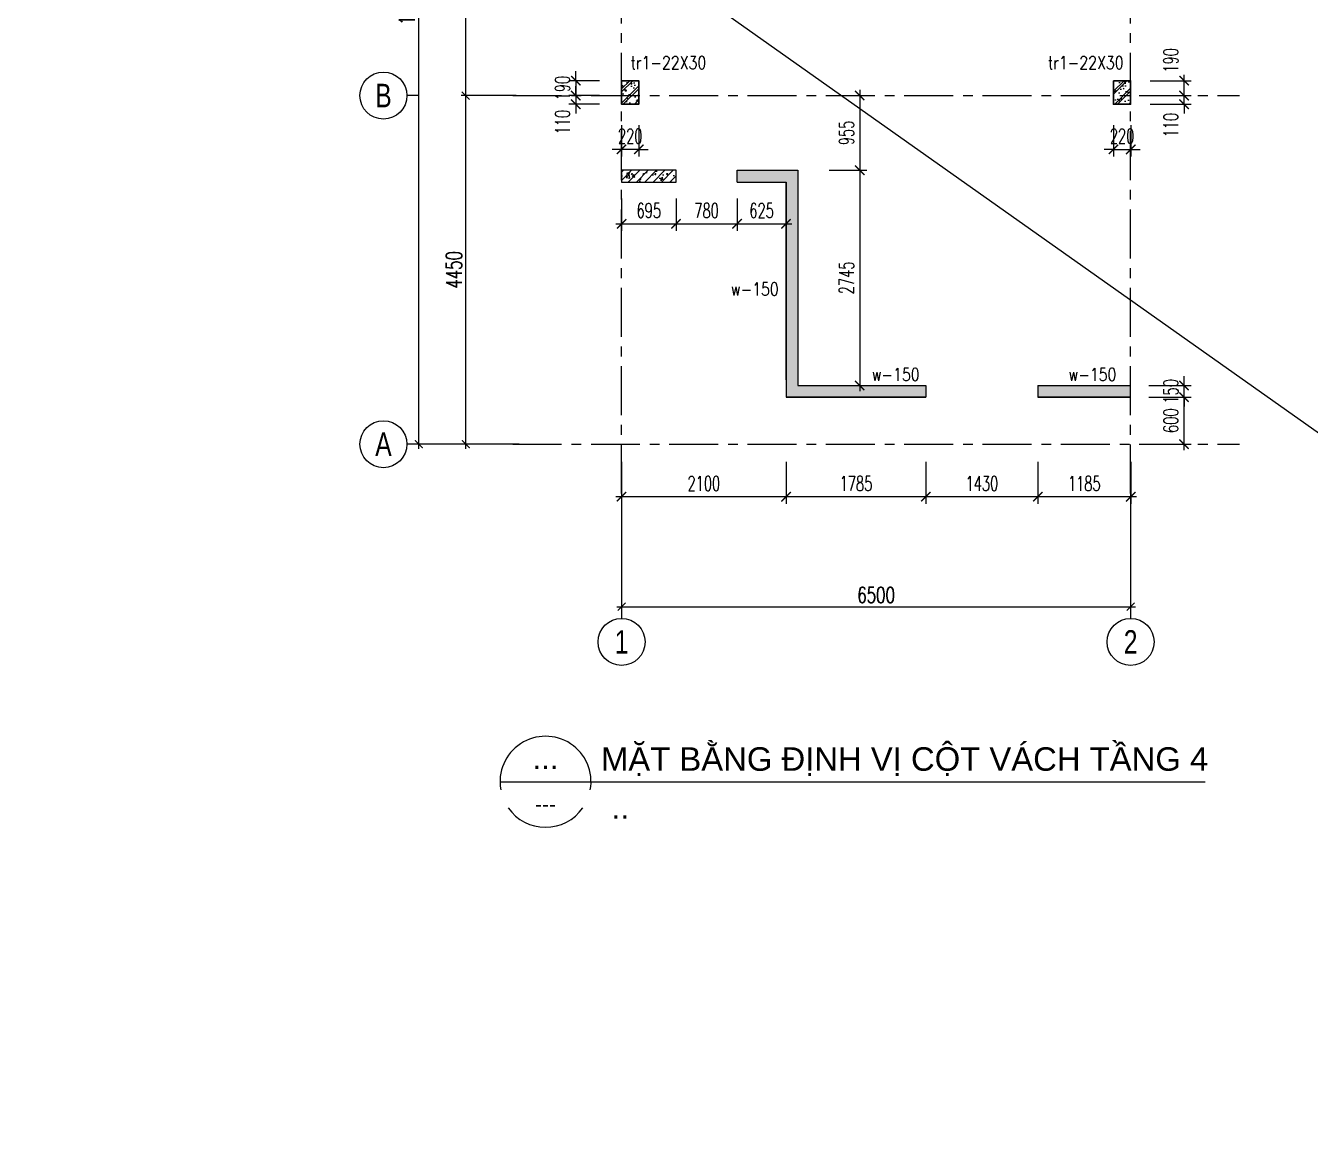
# Model space of a CAD drawing. Header units: millimetres. Extents: x -529861 to -223882, y -171969 to 61504.
# Drawn here: x -435479 to -419077, y -31442 to -17381 of the extents above; entities that cross this region are included whole.
import ezdxf
from ezdxf.enums import TextEntityAlignment as Align

# ---------------------------------------------------------------- set-up
doc = ezdxf.new("R2010")
doc.units = ezdxf.units.MM
doc.header["$LTSCALE"] = 5000
doc.linetypes.add('CENTER', pattern=[2, 1.25, -0.25, 0.25, -0.25])
doc.layers.get('Defpoints').update_dxf_attribs({"color": 143})
for name, color, linetype in [('KC ICC-COTVACH', 3, 'Continuous'), ('KCS_AXIS', 18, 'CENTER'), ('KCS_BORDER', 3, 'Continuous'), ('KCS_CHI', 1, 'Continuous'), ('KCS_DIM', 1, 'Continuous'), ('KCS_TEXT', 2, 'Continuous')]:
    doc.layers.add(name, color=color, linetype=linetype)
for name, color, linetype, lineweight in [('KC-COT-HATCH', 13, 'Continuous', 15), ('KC-COT-NETCAT', 2, 'Continuous', 30), ('S- Dim', 1, 'Continuous', 18), ('S-text', 2, 'Continuous', 20), ('S-TEXT35', 3, 'Continuous', 30)]:
    doc.layers.add(name, color=color, linetype=linetype, lineweight=lineweight)
doc.layers.add('KCS_Plotter', color=11, linetype='Continuous', plot=False)
doc.styles.add('.VnArialH', font='')
doc.styles.add('s-text', font='vnsimli.shx', dxfattribs={"width": 0.7})
doc.styles.add('style1', font='arial.ttf', dxfattribs={"width": 0.75})
doc.styles.add('VNAVANTH', font='')
doc.styles.add('vnsimpli', font='vnsimli.shx', dxfattribs={"width": 0.65})
doc.styles.get('.VnArialH').set_extended_font_data('.VnArialH')
doc.styles.get('VNAVANTH').set_extended_font_data('.VnAvantH')
doc.dimstyles.new('1-100s', dxfattribs={"dimtxt": 200, "dimasz": 100, "dimexe": 60, "dimexo": 0, "dimgap": 50, "dimtad": 1, "dimdec": 0, "dimzin": 0, "dimdsep": 46, "dimtxsty": 's-text', "dimblk1": 'ARCHTICK', "dimblk2": 'ARCHTICK', "dimsah": 1, "dimcen": 80, "dimdle": 60, "dimclrd": 9, "dimclre": 9, "dimclrt": 2, "dimadec": 0, "dimazin": 0, "dimtfac": 0.0001, "dimtdec": 0, "dimtix": 1, "dimtmove": 1, "dimatfit": 3, "dimldrblk": 'ARCHTICK', "dimfxl": 200, "dimtolj": 1, "dimtzin": 0, "dimarcsym": 0})
doc.dimstyles.new('KCS_DIM75', dxfattribs={"dimscale": 75, "dimtxt": 2.5, "dimasz": 1.6, "dimexe": 1.2, "dimexo": 0, "dimgap": 1, "dimtad": 1, "dimdec": 0, "dimzin": 0, "dimdsep": 46, "dimtxsty": 'vnsimpli', "dimblk": 'ARCHTICK', "dimcen": 0, "dimdle": 1, "dimclrd": 256, "dimclre": 256, "dimclrt": 2, "dimadec": 0, "dimazin": 0, "dimtfac": 1, "dimtdec": 0, "dimtix": 1, "dimtmove": 2, "dimatfit": 3, "dimfxl": 1, "dimtolj": 1, "dimtzin": 0, "dimarcsym": 0})
pattern_1 = [(0, (-500566.4, 15923.12), (0, 259.8076), [6.25, -143.75]), (0, (-500566.4, 15933.94), (0, 259.8076), [6.25, -143.75]), (120, (-500566.4, 15923.12), (-225, -129.9038), [6.25, -143.75]), (120, (-500557.02, 15928.53), (-225, -129.9038), [6.25, -143.75]), (0, (-500491.4, 16053.02), (0, 259.8076), [6.25, -143.75]), (0, (-500491.4, 16063.85), (0, 259.8076), [6.25, -143.75]), (120, (-500491.4, 16053.02), (-225, -129.9038), [6.25, -143.75]), (120, (-500482.02, 16058.44), (-225, -129.9038), [6.25, -143.75]), (60, (-500560.14, 15923.12), (-225, 129.9038), [6.25, -143.75]), (60, (-500569.52, 15928.53), (-225, 129.9038), [6.25, -143.75]), (60, (-500485.14, 15793.22), (-225, 129.9038), [6.25, -143.75]), (60, (-500494.52, 15798.63), (-225, 129.9038), [6.25, -143.75]), (45, (-500566.39, 15923.12), (-53.03301, 53.03301), []), (50, (-500566.4, 15923.12), (358.6301, -31.3761), [37.5, -412.5]), (355, (-500566.4, 15923.12), (-69.3757, 376.096), [30, -330]), (100.4514, (-500536.5, 15920.5), (289.2547, 344.7198), [31.8701, -350.571]), (46.1842, (-500566.4, 16023.1), (533.6205, -82.7595), [56.25, -618.75]), (96.6356, (-500521.9, 16016.2), (467.3314, 487.059), [47.805, -525.8565]), (351.1842, (-500566.4, 16023.1), (467.331, 487.0593), [45, -495]), (21, (-500516.4, 15998.12), (298.4535, -201.3094), [37.5, -412.5]), (326, (-500516.4, 15998.12), (121.6577, 362.575), [30, -330]), (71.4514, (-500491.52, 15981.34), (420.1113, 161.2652), [31.8701, -350.571]), (37.5, (-500566.39, 15923.12), (6.07993, 166.44693), [0, -326, 0, -335, 0, -331.25]), (7.5, (-500566.39, 15923.12), (131.53477, 197.20586), [0, -191, 0, -318.5, 0, -126.25]), (327.5, (-500677.89, 15923.12), (266.91122, -11.27744), [0, -125, 0, -390, 0, -517.5]), (317.5, (-500727.9, 15923.12), (291.5931, 50.0525), [0, -162.5, 0, -259, 0, -367.5])]

# ---------------------------------------------------------------- blocks, each defined once
blk = doc.blocks.new('*U1060')
blk.add_line((1, 0), (141.08, 0))
for major_axis, start_param, end_param in [((9.04, 0), -0.176637, 3.316767), ((-9.04, 0.01), 0.612827, 2.529211)]:
    blk.add_ellipse((10.04, 0), major_axis=major_axis, ratio=1, start_param=start_param, end_param=end_param)
at = {"layer": 'S-TEXT35', "style": 'VNAVANTH'}
for tag, p in [('VIET_NAME', (21.64, 3.33)), ('ENGLISH_NAME', (21.64, -7.83))]:
    blk.add_attdef(tag, p, '', height=5, dxfattribs=at)
for tag, height, p in [('VIEW-NUMBER', 5, (10.04, 1.5)), ('SHEET_NUMBER', 2.5, (10.04, -5))]:
    blk.add_attdef(tag, text='', height=height, dxfattribs=at).set_placement(p, align=Align.CENTER)
blk = doc.blocks.new('_ArchTick')
at = {"color": 0, "linetype": 'ByBlock', "const_width": 0.15}
blk.add_lwpolyline([(-0.5, -0.5), (0.5, 0.5)], dxfattribs=at)
blk = doc.blocks.new('*D1052')
at = {"layer": 'Defpoints', "color": 0, "linetype": 'ByBlock', "ltscale": 1500, "transparency": 16777216}
for p in [(-421590, -18649), (-421370, -18649), (-421370, -18960)]:
    blk.add_point(p, dxfattribs=at)
at = {"layer": 'KCS_DIM', "linetype": 'ByBlock', "lineweight": -2, "ltscale": 1500, "transparency": 16777216}
for p, q in [((-421590, -18649), (-421590, -19050)), ((-421370, -18649), (-421370, -19050)), ((-421590, -18960), (-421710, -18960)), ((-421590, -18960), (-421370, -18960)), ((-421370, -18960), (-421250, -18960))]:
    blk.add_line(p, q, dxfattribs=at)
at = {"layer": 'KCS_DIM', "linetype": 'ByBlock', "lineweight": -2, "ltscale": 1500, "transparency": 16777216, "xscale": 120, "yscale": 120, "zscale": 120}
blk.add_blockref('_ArchTick', (-421590, -18960), dxfattribs=at)
at = {"layer": 'KCS_DIM', "linetype": 'ByBlock', "lineweight": -2, "ltscale": 1500, "transparency": 16777216, "xscale": 120, "yscale": 120, "zscale": 120, "rotation": 180}
blk.add_blockref('_ArchTick', (-421370, -18960), dxfattribs=at)
at = {"layer": 'KCS_DIM', "color": 2, "linetype": 'ByBlock', "ltscale": 1500, "transparency": 16777216, "insert": (-421480, -18791), "char_height": 187.5, "attachment_point": 5, "style": 'vnsimpli'}
blk.add_mtext('\\A1;220', dxfattribs=at)
blk = doc.blocks.new('*D1053')
at = {"layer": 'Defpoints', "color": 0, "linetype": 'ByBlock', "ltscale": 1500, "transparency": 16777216}
for p in [(-427870, -18649), (-427650, -18649), (-427870, -18960)]:
    blk.add_point(p, dxfattribs=at)
at = {"layer": 'KCS_DIM', "linetype": 'ByBlock', "lineweight": -2, "ltscale": 1500, "transparency": 16777216}
for p, q in [((-427870, -18649), (-427870, -19050)), ((-427650, -18649), (-427650, -19050)), ((-427870, -18960), (-427990, -18960)), ((-427650, -18960), (-427870, -18960)), ((-427650, -18960), (-427530, -18960))]:
    blk.add_line(p, q, dxfattribs=at)
at = {"layer": 'KCS_DIM', "linetype": 'ByBlock', "lineweight": -2, "ltscale": 1500, "transparency": 16777216, "xscale": 120, "yscale": 120, "zscale": 120}
blk.add_blockref('_ArchTick', (-427870, -18960), dxfattribs=at)
at = {"layer": 'KCS_DIM', "linetype": 'ByBlock', "lineweight": -2, "ltscale": 1500, "transparency": 16777216, "xscale": 120, "yscale": 120, "zscale": 120, "rotation": 180}
blk.add_blockref('_ArchTick', (-427650, -18960), dxfattribs=at)
at = {"layer": 'KCS_DIM', "color": 2, "linetype": 'ByBlock', "ltscale": 1500, "transparency": 16777216, "insert": (-427760, -18791), "char_height": 187.5, "attachment_point": 5, "style": 'vnsimpli'}
blk.add_mtext('\\A1;220', dxfattribs=at)
blk = doc.blocks.new('*D1159')
at = {"layer": 'Defpoints', "color": 0, "ltscale": 1500, "transparency": 16777216}
for p in [(-30105, -46736), (-23605, -46736), (-23605, -48212)]:
    blk.add_point(p, dxfattribs=at)
at = {"layer": 'KCS_DIM', "color": 9, "lineweight": -2, "ltscale": 1500, "transparency": 16777216}
for p, q in [((-30105, -46736), (-30105, -48272)), ((-23605, -46736), (-23605, -48272)), ((-30165, -48212), (-23545, -48212))]:
    blk.add_line(p, q, dxfattribs=at)
at = {"layer": 'KCS_DIM', "color": 9, "lineweight": -2, "ltscale": 1500, "transparency": 16777216, "xscale": 100, "yscale": 100, "zscale": 100, "rotation": 180}
blk.add_blockref('_ArchTick', (-30105, -48212), dxfattribs=at)
at = {"layer": 'KCS_DIM', "color": 9, "lineweight": -2, "ltscale": 1500, "transparency": 16777216, "xscale": 100, "yscale": 100, "zscale": 100}
blk.add_blockref('_ArchTick', (-23605, -48212), dxfattribs=at)
at = {"layer": 'KCS_DIM', "color": 2, "ltscale": 1500, "transparency": 16777216, "insert": (-26855, -48062), "char_height": 200, "attachment_point": 5, "style": 's-text'}
blk.add_mtext('\\A1;6500', dxfattribs=at)
blk = doc.blocks.new('*D1160')
at = {"layer": 'Defpoints', "color": 0, "ltscale": 1500, "transparency": 16777216}
for p in [(-32095, -41688), (-31449, -41688), (-31412, -46138)]:
    blk.add_point(p, dxfattribs=at)
at = {"layer": 'KCS_DIM', "color": 9, "lineweight": -2, "ltscale": 1500, "transparency": 16777216}
for p, q in [((-32095, -46198), (-32095, -41628)), ((-31449, -41688), (-32155, -41688)), ((-31412, -46138), (-32155, -46138))]:
    blk.add_line(p, q, dxfattribs=at)
at = {"layer": 'KCS_DIM', "color": 9, "lineweight": -2, "ltscale": 1500, "transparency": 16777216, "xscale": 100, "yscale": 100, "zscale": 100}
for p, rotation in [((-32095, -41688), 90), ((-32095, -46138), 270)]:
    blk.add_blockref('_ArchTick', p, dxfattribs=dict(at, rotation=rotation))
at = {"layer": 'KCS_DIM', "color": 2, "ltscale": 1500, "transparency": 16777216, "insert": (-32245, -43913), "char_height": 200, "attachment_point": 5, "rotation": 90, "style": 's-text'}
blk.add_mtext('\\A1;4450', dxfattribs=at)
blk = doc.blocks.new('*D1161')
at = {"layer": 'Defpoints', "color": 0, "ltscale": 1500, "transparency": 16777216}
for p in [(-32095, -39178), (-31495, -39178), (-31449, -41688)]:
    blk.add_point(p, dxfattribs=at)
at = {"layer": 'KCS_DIM', "color": 9, "lineweight": -2, "ltscale": 1500, "transparency": 16777216}
for p, q in [((-31495, -39178), (-32155, -39178)), ((-32095, -41748), (-32095, -39118)), ((-31449, -41688), (-32155, -41688))]:
    blk.add_line(p, q, dxfattribs=at)
at = {"layer": 'KCS_DIM', "color": 9, "lineweight": -2, "ltscale": 1500, "transparency": 16777216, "xscale": 100, "yscale": 100, "zscale": 100}
for p, rotation in [((-32095, -39178), 90), ((-32095, -41688), 270)]:
    blk.add_blockref('_ArchTick', p, dxfattribs=dict(at, rotation=rotation))
at = {"layer": 'KCS_DIM', "color": 2, "ltscale": 1500, "transparency": 16777216, "insert": (-32245, -40433), "char_height": 200, "attachment_point": 5, "rotation": 90, "style": 's-text'}
blk.add_mtext('\\A1;2510', dxfattribs=at)
blk = doc.blocks.new('*D1162')
at = {"layer": 'Defpoints', "color": 0, "ltscale": 1500, "transparency": 16777216}
for p in [(-32095, -34838), (-31346, -34838), (-31495, -39178)]:
    blk.add_point(p, dxfattribs=at)
at = {"layer": 'KCS_DIM', "color": 9, "lineweight": -2, "ltscale": 1500, "transparency": 16777216}
for p, q in [((-31346, -34838), (-32155, -34838)), ((-32095, -39238), (-32095, -34778)), ((-31495, -39178), (-32155, -39178))]:
    blk.add_line(p, q, dxfattribs=at)
at = {"layer": 'KCS_DIM', "color": 9, "lineweight": -2, "ltscale": 1500, "transparency": 16777216, "xscale": 100, "yscale": 100, "zscale": 100}
for p, rotation in [((-32095, -34838), 90), ((-32095, -39178), 270)]:
    blk.add_blockref('_ArchTick', p, dxfattribs=dict(at, rotation=rotation))
at = {"layer": 'KCS_DIM', "color": 2, "ltscale": 1500, "transparency": 16777216, "insert": (-32245, -37008), "char_height": 200, "attachment_point": 5, "rotation": 90, "style": 's-text'}
blk.add_mtext('\\A1;4340', dxfattribs=at)
blk = doc.blocks.new('*D1163')
at = {"layer": 'Defpoints', "color": 0, "ltscale": 1500, "transparency": 16777216}
for p in [(-32695, -34838), (-31495, -34838), (-31495, -46138)]:
    blk.add_point(p, dxfattribs=at)
at = {"layer": 'KCS_DIM', "color": 9, "lineweight": -2, "ltscale": 1500, "transparency": 16777216}
for p, q in [((-31495, -34838), (-32755, -34838)), ((-32695, -46198), (-32695, -34778)), ((-31495, -46138), (-32755, -46138))]:
    blk.add_line(p, q, dxfattribs=at)
at = {"layer": 'KCS_DIM', "color": 9, "lineweight": -2, "ltscale": 1500, "transparency": 16777216, "xscale": 100, "yscale": 100, "zscale": 100}
for p, rotation in [((-32695, -34838), 90), ((-32695, -46138), 270)]:
    blk.add_blockref('_ArchTick', p, dxfattribs=dict(at, rotation=rotation))
at = {"layer": 'KCS_DIM', "color": 2, "ltscale": 1500, "transparency": 16777216, "insert": (-32845, -40488), "char_height": 200, "attachment_point": 5, "rotation": 90, "style": 's-text'}
blk.add_mtext('\\A1;11300', dxfattribs=at)
blk = doc.blocks.new('*U482')
at = {"layer": 'KC-COT-HATCH'}
h = blk.add_hatch(dxfattribs=at)
h.set_pattern_fill('CHAU-02', color=256, scale=30, pattern_type=2)
h.set_pattern_definition([(50, (-758.44, -516.9), (215.178, -18.826), [22.5, -247.5]), (355, (-758.44, -516.9), (-41.625, 225.658), [18, -198]), (100.451, (-740.51, -518.47), (173.553, 206.83), [19.122, -210.343]), (46.184, (-758.44, -456.9), (320.17, -49.656), [33.75, -371.25]), (96.636, (-731.76, -461.04), (280.4, 292.24), [28.68, -315.514]), (351.184, (-758.44, -456.9), (280.4, 292.24), [27, -297]), (21, (-728.44, -471.9), (179.072, -120.786), [22.5, -247.5]), (226, (-728.44, -471.9), (201.565, -109.66), [18, -198]), (71.451, (-713.52, -481.97), (252.067, 96.76), [19.122, -210.343]), (67.5, (-758.44, -516.9), (-46.775, 88.3123), [0, -195.6, 0, -201, 0, -198.75]), (4.5, (-758.44, -516.9), (85.005, 114.031), [0, -114.6, 0, -191.1, 0, -75.75]), (327.5, (-825.34, -516.9), (160.147, -6.7665), [0, -75, 0, -234, 0, -310.5]), (317.5, (-855.34, -516.9), (174.956, 30.031), [0, -97.5, 0, -155.4, 0, -220.5]), (315, (-758.44, -516.9), (90.156, 90.156), []), (315, (-758.44, -480.15), (90.156, 90.156), [])])
h.paths.add_polyline_path([(-110, 150), (-110, -150), (110, -150), (110, 150)])
at = {"layer": 'KC-COT-NETCAT'}
blk.add_lwpolyline([(-110, -150), (110, -150), (110, 150), (-110, 150)], close=True, dxfattribs=at)
blk = doc.blocks.new('*D1061')
at = {"layer": 'Defpoints', "color": 0, "linetype": 'ByBlock', "ltscale": 1500, "transparency": 16777216}
for p in [(-428154, -18083), (-428455, -18273), (-428154, -18273)]:
    blk.add_point(p, dxfattribs=at)
at = {"layer": 'KCS_DIM', "linetype": 'ByBlock', "lineweight": -2, "ltscale": 1500, "transparency": 16777216}
for p, q in [((-428455, -18083), (-428455, -17963)), ((-428154, -18083), (-428545, -18083)), ((-428455, -18083), (-428455, -18273)), ((-428154, -18273), (-428545, -18273)), ((-428455, -18273), (-428455, -18393))]:
    blk.add_line(p, q, dxfattribs=at)
at = {"layer": 'KCS_DIM', "linetype": 'ByBlock', "lineweight": -2, "ltscale": 1500, "transparency": 16777216, "xscale": 120, "yscale": 120, "zscale": 120}
for p, rotation in [((-428455, -18083), 270), ((-428455, -18273), 90)]:
    blk.add_blockref('_ArchTick', p, dxfattribs=dict(at, rotation=rotation))
at = {"layer": 'KCS_DIM', "color": 2, "linetype": 'ByBlock', "ltscale": 1500, "transparency": 16777216, "insert": (-428624, -18178), "char_height": 187.5, "attachment_point": 5, "rotation": 90, "style": 'vnsimpli'}
blk.add_mtext('\\A1;190', dxfattribs=at)
blk = doc.blocks.new('*D1062')
at = {"layer": 'Defpoints', "color": 0, "linetype": 'ByBlock', "ltscale": 1500, "transparency": 16777216}
for p in [(-428154, -18273), (-428455, -18383), (-428154, -18383)]:
    blk.add_point(p, dxfattribs=at)
at = {"layer": 'KCS_DIM', "linetype": 'ByBlock', "lineweight": -2, "ltscale": 1500, "transparency": 16777216}
for p, q in [((-428455, -18273), (-428455, -18153)), ((-428154, -18273), (-428545, -18273)), ((-428455, -18273), (-428455, -18383)), ((-428154, -18383), (-428545, -18383)), ((-428455, -18383), (-428455, -18503))]:
    blk.add_line(p, q, dxfattribs=at)
at = {"layer": 'KCS_DIM', "linetype": 'ByBlock', "lineweight": -2, "ltscale": 1500, "transparency": 16777216, "xscale": 120, "yscale": 120, "zscale": 120}
for p, rotation in [((-428455, -18273), 270), ((-428455, -18383), 90)]:
    blk.add_blockref('_ArchTick', p, dxfattribs=dict(at, rotation=rotation))
at = {"layer": 'KCS_DIM', "color": 2, "linetype": 'ByBlock', "ltscale": 1500, "transparency": 16777216, "insert": (-428624, -18612), "char_height": 187.5, "attachment_point": 5, "rotation": 90, "style": 'vnsimpli'}
blk.add_mtext('\\A1;110', dxfattribs=at)
blk = doc.blocks.new('*D1063')
at = {"layer": 'Defpoints', "color": 0, "linetype": 'ByBlock', "ltscale": 1500, "transparency": 16777216}
for p in [(-421123, -18273), (-420688, -18273), (-421123, -18383)]:
    blk.add_point(p, dxfattribs=at)
at = {"layer": 'KCS_DIM', "linetype": 'ByBlock', "lineweight": -2, "ltscale": 1500, "transparency": 16777216}
for p, q in [((-420688, -18273), (-420688, -18153)), ((-421123, -18273), (-420598, -18273)), ((-420688, -18383), (-420688, -18273)), ((-421123, -18383), (-420598, -18383)), ((-420688, -18383), (-420688, -18503))]:
    blk.add_line(p, q, dxfattribs=at)
at = {"layer": 'KCS_DIM', "linetype": 'ByBlock', "lineweight": -2, "ltscale": 1500, "transparency": 16777216, "xscale": 120, "yscale": 120, "zscale": 120}
for p, rotation in [((-420688, -18273), 270), ((-420688, -18383), 90)]:
    blk.add_blockref('_ArchTick', p, dxfattribs=dict(at, rotation=rotation))
at = {"layer": 'KCS_DIM', "color": 2, "linetype": 'ByBlock', "ltscale": 1500, "transparency": 16777216, "insert": (-420857, -18651), "char_height": 187.5, "attachment_point": 5, "rotation": 90, "style": 'vnsimpli'}
blk.add_mtext('\\A1;110', dxfattribs=at)
blk = doc.blocks.new('*D1064')
at = {"layer": 'Defpoints', "color": 0, "linetype": 'ByBlock', "ltscale": 1500, "transparency": 16777216}
for p in [(-421123, -18083), (-420688, -18083), (-421123, -18273)]:
    blk.add_point(p, dxfattribs=at)
at = {"layer": 'KCS_DIM', "linetype": 'ByBlock', "lineweight": -2, "ltscale": 1500, "transparency": 16777216}
for p, q in [((-420688, -18348), (-420688, -18008)), ((-421123, -18083), (-420598, -18083)), ((-421123, -18273), (-420598, -18273))]:
    blk.add_line(p, q, dxfattribs=at)
at = {"layer": 'KCS_DIM', "linetype": 'ByBlock', "lineweight": -2, "ltscale": 1500, "transparency": 16777216, "xscale": 120, "yscale": 120, "zscale": 120}
for p, rotation in [((-420688, -18083), 90), ((-420688, -18273), 270)]:
    blk.add_blockref('_ArchTick', p, dxfattribs=dict(at, rotation=rotation))
at = {"layer": 'KCS_DIM', "color": 2, "linetype": 'ByBlock', "ltscale": 1500, "transparency": 16777216, "insert": (-420857, -17824), "char_height": 187.5, "attachment_point": 5, "rotation": 90, "style": 'vnsimpli'}
blk.add_mtext('\\A1;190', dxfattribs=at)
blk = doc.blocks.new('*D1410')
at = {"layer": 'Defpoints', "color": 0, "linetype": 'ByBlock', "ltscale": 1500, "transparency": 16777216}
for p in [(-427870, -19585), (-427175, -19585), (-427175, -19910)]:
    blk.add_point(p, dxfattribs=at)
at = {"layer": 'KCS_DIM', "linetype": 'ByBlock', "lineweight": -2, "ltscale": 1500, "transparency": 16777216}
for p, q in [((-427870, -19585), (-427870, -20000)), ((-427175, -19585), (-427175, -20000)), ((-427945, -19910), (-427100, -19910))]:
    blk.add_line(p, q, dxfattribs=at)
at = {"layer": 'KCS_DIM', "linetype": 'ByBlock', "lineweight": -2, "ltscale": 1500, "transparency": 16777216, "xscale": 120, "yscale": 120, "zscale": 120, "rotation": 180}
blk.add_blockref('_ArchTick', (-427870, -19910), dxfattribs=at)
at = {"layer": 'KCS_DIM', "linetype": 'ByBlock', "lineweight": -2, "ltscale": 1500, "transparency": 16777216, "xscale": 120, "yscale": 120, "zscale": 120}
blk.add_blockref('_ArchTick', (-427175, -19910), dxfattribs=at)
at = {"layer": 'KCS_DIM', "color": 2, "linetype": 'ByBlock', "ltscale": 1500, "transparency": 16777216, "insert": (-427523, -19741), "char_height": 187.5, "attachment_point": 5, "style": 'vnsimpli'}
blk.add_mtext('\\A1;695', dxfattribs=at)
blk = doc.blocks.new('*D1411')
at = {"layer": 'Defpoints', "color": 0, "linetype": 'ByBlock', "ltscale": 1500, "transparency": 16777216}
for p in [(-427175, -19585), (-426395, -19585), (-426395, -19910)]:
    blk.add_point(p, dxfattribs=at)
at = {"layer": 'KCS_DIM', "linetype": 'ByBlock', "lineweight": -2, "ltscale": 1500, "transparency": 16777216}
for p, q in [((-427175, -19585), (-427175, -20000)), ((-426395, -19585), (-426395, -20000)), ((-427250, -19910), (-426320, -19910))]:
    blk.add_line(p, q, dxfattribs=at)
at = {"layer": 'KCS_DIM', "linetype": 'ByBlock', "lineweight": -2, "ltscale": 1500, "transparency": 16777216, "xscale": 120, "yscale": 120, "zscale": 120, "rotation": 180}
blk.add_blockref('_ArchTick', (-427175, -19910), dxfattribs=at)
at = {"layer": 'KCS_DIM', "linetype": 'ByBlock', "lineweight": -2, "ltscale": 1500, "transparency": 16777216, "xscale": 120, "yscale": 120, "zscale": 120}
blk.add_blockref('_ArchTick', (-426395, -19910), dxfattribs=at)
at = {"layer": 'KCS_DIM', "color": 2, "linetype": 'ByBlock', "ltscale": 1500, "transparency": 16777216, "insert": (-426785, -19741), "char_height": 187.5, "attachment_point": 5, "style": 'vnsimpli'}
blk.add_mtext('\\A1;780', dxfattribs=at)
blk = doc.blocks.new('*D1412')
at = {"layer": 'Defpoints', "color": 0, "linetype": 'ByBlock', "ltscale": 1500, "transparency": 16777216}
for p in [(-426395, -19585), (-425770, -19585), (-425770, -19910)]:
    blk.add_point(p, dxfattribs=at)
at = {"layer": 'KCS_DIM', "linetype": 'ByBlock', "lineweight": -2, "ltscale": 1500, "transparency": 16777216}
for p, q in [((-426395, -19585), (-426395, -20000)), ((-425770, -19585), (-425770, -20000)), ((-426470, -19910), (-425695, -19910))]:
    blk.add_line(p, q, dxfattribs=at)
at = {"layer": 'KCS_DIM', "linetype": 'ByBlock', "lineweight": -2, "ltscale": 1500, "transparency": 16777216, "xscale": 120, "yscale": 120, "zscale": 120, "rotation": 180}
blk.add_blockref('_ArchTick', (-426395, -19910), dxfattribs=at)
at = {"layer": 'KCS_DIM', "linetype": 'ByBlock', "lineweight": -2, "ltscale": 1500, "transparency": 16777216, "xscale": 120, "yscale": 120, "zscale": 120}
blk.add_blockref('_ArchTick', (-425770, -19910), dxfattribs=at)
at = {"layer": 'KCS_DIM', "color": 2, "linetype": 'ByBlock', "ltscale": 1500, "transparency": 16777216, "insert": (-426083, -19741), "char_height": 187.5, "attachment_point": 5, "style": 'vnsimpli'}
blk.add_mtext('\\A1;625', dxfattribs=at)
blk = doc.blocks.new('*D1413')
at = {"layer": 'Defpoints', "color": 0, "linetype": 'ByBlock', "ltscale": 1500, "transparency": 16777216}
for p in [(-425219, -18273), (-425219, -19227), (-424830, -19227)]:
    blk.add_point(p, dxfattribs=at)
at = {"layer": 'KCS_DIM', "linetype": 'ByBlock', "lineweight": -2, "ltscale": 1500, "transparency": 16777216}
for p, q in [((-424830, -18198), (-424830, -19302)), ((-425219, -18273), (-424740, -18273)), ((-425219, -19227), (-424740, -19227))]:
    blk.add_line(p, q, dxfattribs=at)
at = {"layer": 'KCS_DIM', "linetype": 'ByBlock', "lineweight": -2, "ltscale": 1500, "transparency": 16777216, "xscale": 120, "yscale": 120, "zscale": 120}
for p, rotation in [((-424830, -18273), 90), ((-424830, -19227), 270)]:
    blk.add_blockref('_ArchTick', p, dxfattribs=dict(at, rotation=rotation))
at = {"layer": 'KCS_DIM', "color": 2, "linetype": 'ByBlock', "ltscale": 1500, "transparency": 16777216, "insert": (-424999, -18750), "char_height": 187.5, "attachment_point": 5, "rotation": 90, "style": 'vnsimpli'}
blk.add_mtext('\\A1;955', dxfattribs=at)
blk = doc.blocks.new('*D1414')
at = {"layer": 'Defpoints', "color": 0, "linetype": 'ByBlock', "ltscale": 1500, "transparency": 16777216}
for p in [(-425219, -19227), (-425219, -21973), (-424830, -21973)]:
    blk.add_point(p, dxfattribs=at)
at = {"layer": 'KCS_DIM', "linetype": 'ByBlock', "lineweight": -2, "ltscale": 1500, "transparency": 16777216}
for p, q in [((-424830, -19152), (-424830, -22048)), ((-425219, -19227), (-424740, -19227)), ((-425219, -21973), (-424740, -21973))]:
    blk.add_line(p, q, dxfattribs=at)
at = {"layer": 'KCS_DIM', "linetype": 'ByBlock', "lineweight": -2, "ltscale": 1500, "transparency": 16777216, "xscale": 120, "yscale": 120, "zscale": 120}
for p, rotation in [((-424830, -19227), 90), ((-424830, -21973), 270)]:
    blk.add_blockref('_ArchTick', p, dxfattribs=dict(at, rotation=rotation))
at = {"layer": 'KCS_DIM', "color": 2, "linetype": 'ByBlock', "ltscale": 1500, "transparency": 16777216, "insert": (-424999, -20600), "char_height": 187.5, "attachment_point": 5, "rotation": 90, "style": 'vnsimpli'}
blk.add_mtext('\\A1;2745', dxfattribs=at)
blk = doc.blocks.new('*D1415')
at = {"layer": 'Defpoints', "color": 0, "linetype": 'ByBlock', "ltscale": 1500, "transparency": 16777216}
for p in [(-422555, -22949), (-421370, -22949), (-422555, -23393)]:
    blk.add_point(p, dxfattribs=at)
at = {"layer": 'KCS_DIM', "linetype": 'ByBlock', "lineweight": -2, "ltscale": 1500, "transparency": 16777216}
for p, q in [((-422555, -22949), (-422555, -23483)), ((-421370, -22949), (-421370, -23483)), ((-421295, -23393), (-422630, -23393))]:
    blk.add_line(p, q, dxfattribs=at)
at = {"layer": 'KCS_DIM', "linetype": 'ByBlock', "lineweight": -2, "ltscale": 1500, "transparency": 16777216, "xscale": 120, "yscale": 120, "zscale": 120, "rotation": 180}
blk.add_blockref('_ArchTick', (-422555, -23393), dxfattribs=at)
at = {"layer": 'KCS_DIM', "linetype": 'ByBlock', "lineweight": -2, "ltscale": 1500, "transparency": 16777216, "xscale": 120, "yscale": 120, "zscale": 120}
blk.add_blockref('_ArchTick', (-421370, -23393), dxfattribs=at)
at = {"layer": 'KCS_DIM', "color": 2, "linetype": 'ByBlock', "ltscale": 1500, "transparency": 16777216, "insert": (-421963, -23224), "char_height": 187.5, "attachment_point": 5, "style": 'vnsimpli'}
blk.add_mtext('\\A1;1185', dxfattribs=at)
blk = doc.blocks.new('*D1416')
at = {"layer": 'Defpoints', "color": 0, "linetype": 'ByBlock', "ltscale": 1500, "transparency": 16777216}
for p in [(-423985, -22949), (-422555, -22949), (-423985, -23393)]:
    blk.add_point(p, dxfattribs=at)
at = {"layer": 'KCS_DIM', "linetype": 'ByBlock', "lineweight": -2, "ltscale": 1500, "transparency": 16777216}
for p, q in [((-423985, -22949), (-423985, -23483)), ((-422555, -22949), (-422555, -23483)), ((-422480, -23393), (-424060, -23393))]:
    blk.add_line(p, q, dxfattribs=at)
at = {"layer": 'KCS_DIM', "linetype": 'ByBlock', "lineweight": -2, "ltscale": 1500, "transparency": 16777216, "xscale": 120, "yscale": 120, "zscale": 120, "rotation": 180}
blk.add_blockref('_ArchTick', (-423985, -23393), dxfattribs=at)
at = {"layer": 'KCS_DIM', "linetype": 'ByBlock', "lineweight": -2, "ltscale": 1500, "transparency": 16777216, "xscale": 120, "yscale": 120, "zscale": 120}
blk.add_blockref('_ArchTick', (-422555, -23393), dxfattribs=at)
at = {"layer": 'KCS_DIM', "color": 2, "linetype": 'ByBlock', "ltscale": 1500, "transparency": 16777216, "insert": (-423270, -23224), "char_height": 187.5, "attachment_point": 5, "style": 'vnsimpli'}
blk.add_mtext('\\A1;1430', dxfattribs=at)
blk = doc.blocks.new('*D1417')
at = {"layer": 'Defpoints', "color": 0, "linetype": 'ByBlock', "ltscale": 1500, "transparency": 16777216}
for p in [(-425770, -22949), (-423985, -22949), (-425770, -23393)]:
    blk.add_point(p, dxfattribs=at)
at = {"layer": 'KCS_DIM', "linetype": 'ByBlock', "lineweight": -2, "ltscale": 1500, "transparency": 16777216}
for p, q in [((-425770, -22949), (-425770, -23483)), ((-423985, -22949), (-423985, -23483)), ((-423910, -23393), (-425845, -23393))]:
    blk.add_line(p, q, dxfattribs=at)
at = {"layer": 'KCS_DIM', "linetype": 'ByBlock', "lineweight": -2, "ltscale": 1500, "transparency": 16777216, "xscale": 120, "yscale": 120, "zscale": 120, "rotation": 180}
blk.add_blockref('_ArchTick', (-425770, -23393), dxfattribs=at)
at = {"layer": 'KCS_DIM', "linetype": 'ByBlock', "lineweight": -2, "ltscale": 1500, "transparency": 16777216, "xscale": 120, "yscale": 120, "zscale": 120}
blk.add_blockref('_ArchTick', (-423985, -23393), dxfattribs=at)
at = {"layer": 'KCS_DIM', "color": 2, "linetype": 'ByBlock', "ltscale": 1500, "transparency": 16777216, "insert": (-424878, -23224), "char_height": 187.5, "attachment_point": 5, "style": 'vnsimpli'}
blk.add_mtext('\\A1;1785', dxfattribs=at)
blk = doc.blocks.new('*D1418')
at = {"layer": 'Defpoints', "color": 0, "linetype": 'ByBlock', "ltscale": 1500, "transparency": 16777216}
for p in [(-427870, -22949), (-425770, -22949), (-427870, -23393)]:
    blk.add_point(p, dxfattribs=at)
at = {"layer": 'KCS_DIM', "linetype": 'ByBlock', "lineweight": -2, "ltscale": 1500, "transparency": 16777216}
for p, q in [((-427870, -22949), (-427870, -23483)), ((-425770, -22949), (-425770, -23483)), ((-425695, -23393), (-427945, -23393))]:
    blk.add_line(p, q, dxfattribs=at)
at = {"layer": 'KCS_DIM', "linetype": 'ByBlock', "lineweight": -2, "ltscale": 1500, "transparency": 16777216, "xscale": 120, "yscale": 120, "zscale": 120, "rotation": 180}
blk.add_blockref('_ArchTick', (-427870, -23393), dxfattribs=at)
at = {"layer": 'KCS_DIM', "linetype": 'ByBlock', "lineweight": -2, "ltscale": 1500, "transparency": 16777216, "xscale": 120, "yscale": 120, "zscale": 120}
blk.add_blockref('_ArchTick', (-425770, -23393), dxfattribs=at)
at = {"layer": 'KCS_DIM', "color": 2, "linetype": 'ByBlock', "ltscale": 1500, "transparency": 16777216, "insert": (-426820, -23224), "char_height": 187.5, "attachment_point": 5, "style": 'vnsimpli'}
blk.add_mtext('\\A1;2100', dxfattribs=at)
blk = doc.blocks.new('*D1419')
at = {"layer": 'Defpoints', "color": 0, "linetype": 'ByBlock', "ltscale": 1500, "transparency": 16777216}
for p in [(-421138, -22123), (-420689, -22123), (-421138, -22723)]:
    blk.add_point(p, dxfattribs=at)
at = {"layer": 'KCS_DIM', "linetype": 'ByBlock', "lineweight": -2, "ltscale": 1500, "transparency": 16777216}
for p, q in [((-421138, -22123), (-420599, -22123)), ((-420689, -22798), (-420689, -22048)), ((-421138, -22723), (-420599, -22723))]:
    blk.add_line(p, q, dxfattribs=at)
at = {"layer": 'KCS_DIM', "linetype": 'ByBlock', "lineweight": -2, "ltscale": 1500, "transparency": 16777216, "xscale": 120, "yscale": 120, "zscale": 120}
for p, rotation in [((-420689, -22123), 90), ((-420689, -22723), 270)]:
    blk.add_blockref('_ArchTick', p, dxfattribs=dict(at, rotation=rotation))
at = {"layer": 'KCS_DIM', "color": 2, "linetype": 'ByBlock', "ltscale": 1500, "transparency": 16777216, "insert": (-420858, -22423), "char_height": 187.5, "attachment_point": 5, "rotation": 90, "style": 'vnsimpli'}
blk.add_mtext('\\A1;600', dxfattribs=at)
blk = doc.blocks.new('*D1420')
at = {"layer": 'Defpoints', "color": 0, "linetype": 'ByBlock', "ltscale": 1500, "transparency": 16777216}
for p in [(-421138, -21973), (-420689, -21973), (-421138, -22123)]:
    blk.add_point(p, dxfattribs=at)
at = {"layer": 'KCS_DIM', "linetype": 'ByBlock', "lineweight": -2, "ltscale": 1500, "transparency": 16777216}
for p, q in [((-421138, -21973), (-420599, -21973)), ((-420689, -21973), (-420689, -21853)), ((-420689, -22123), (-420689, -21973)), ((-421138, -22123), (-420599, -22123)), ((-420689, -22123), (-420689, -22243))]:
    blk.add_line(p, q, dxfattribs=at)
at = {"layer": 'KCS_DIM', "linetype": 'ByBlock', "lineweight": -2, "ltscale": 1500, "transparency": 16777216, "xscale": 120, "yscale": 120, "zscale": 120}
for p, rotation in [((-420689, -21973), 270), ((-420689, -22123), 90)]:
    blk.add_blockref('_ArchTick', p, dxfattribs=dict(at, rotation=rotation))
at = {"layer": 'KCS_DIM', "color": 2, "linetype": 'ByBlock', "ltscale": 1500, "transparency": 16777216, "insert": (-420858, -22048), "char_height": 187.5, "attachment_point": 5, "rotation": 90, "style": 'vnsimpli'}
blk.add_mtext('\\A1;150', dxfattribs=at)
blk = doc.blocks.new('2-LUOI TRUC')
at = {"layer": 'KCS_AXIS', "ltscale": 0.1}
for p, q in [((-30105.3, -46766.5), (-30105.3, -33447.5)), ((-23605.3, -46766.5), (-23605.3, -33447.5)), ((-31495.3, -34837.5), (-22215.3, -34837.5)), ((-31495.3, -39177.5), (-22215.3, -39177.5)), ((-31495.3, -41687.5), (-22215.3, -41687.5)), ((-31495.3, -46137.5), (-22215.3, -46137.5))]:
    blk.add_line(p, q, dxfattribs=at)
at = {"layer": 'KCS_CHI', "ltscale": 1500}
for p, q in [((-32695.3, -34837.5), (-32845.3, -34837.5)), ((-32695.3, -39177.5), (-32845.3, -39177.5)), ((-32695.3, -41687.5), (-32845.3, -41687.5)), ((-32695.3, -46137.5), (-32845.3, -46137.5)), ((-30105.3, -48211.7), (-30105.3, -48361.7)), ((-23605.3, -48211.7), (-23605.3, -48361.7))]:
    blk.add_line(p, q, dxfattribs=at)
for centre in [(-33145.3, -34837.5), (-33145.3, -39177.5), (-33145.3, -41687.5), (-33145.3, -46137.5), (-30105.3, -48661.7), (-23605.3, -48661.7)]:
    blk.add_circle(centre, 300, dxfattribs=at)
at = {"layer": 'KCS_TEXT', "color": 4, "ltscale": 1500, "style": 'style1', "width": 0.75}
for s, p in [('D', (-33145.3, -34837.5)), ('C', (-33145.3, -39177.5)), ('B', (-33145.3, -41687.5)), ('A', (-33145.3, -46137.5)), ('1', (-30105.3, -48661.7)), ('2', (-23605.3, -48661.7))]:
    blk.add_text(s, height=300, dxfattribs=at).set_placement(p, align=Align.MIDDLE_CENTER)
at = {"layer": 'KCS_DIM', "ltscale": 1500}
for base, p1, p2, picture, middle in [((-32695.3, -34837.5), (-31495.3, -46137.5), (-31495.3, -34837.5), '*D1163', (-32845.3, -40487.5)), ((-32095.3, -34837.5), (-31495.3, -39177.5), (-31345.8, -34837.5), '*D1162', (-32245.3, -37007.5)), ((-32095.3, -39177.5), (-31449, -41687.5), (-31495.3, -39177.5), '*D1161', (-32245.3, -40432.5)), ((-32095.3, -41687.5), (-31412.2, -46137.5), (-31449, -41687.5), '*D1160', (-32245.3, -43912.5))]:
    dim = blk.add_linear_dim(base=base, p1=p1, p2=p2, angle=90, dimstyle='1-100s', dxfattribs=at)
    dim.commit()
    dim.dimension.update_dxf_attribs({"geometry": picture, "text_midpoint": middle})
dim = blk.add_linear_dim(base=(-23605.3, -48211.7), p1=(-30105.3, -46735.7), p2=(-23605.3, -46735.7), dimstyle='1-100s', dxfattribs=at)
dim.commit()
dim.dimension.update_dxf_attribs({"geometry": '*D1159', "text_midpoint": (-26855.3, -48061.7)})
blk = doc.blocks.new('2-MBC TUM')
at = {"layer": 'KC ICC-COTVACH', "xscale": -1, "rotation": 180}
for p in [(0, 6810), (6280, 6810), (0, 4380), (6280, 4380)]:
    blk.add_blockref('*U482', p, dxfattribs=at)
at = {"layer": 'KCS_AXIS'}
blk.add_blockref('2-LUOI TRUC', (29995, 46028), dxfattribs=at)

msp = doc.modelspace()

# ---------------------------------------------------------------- hatches: boundary and pattern name
at = {"layer": 'KCS_BORDER', "ltscale": 1500, "true_color": 0x737373, "transparency": 33554687}
h = msp.add_hatch(dxfattribs=at)
h.set_pattern_fill('BETONG', color=8, scale=50, pattern_type=2)
h.set_pattern_definition(pattern_1)
h.paths.add_polyline_path([(-427650.37, -19227.36), (-427650.37, -19377.36), (-427175.37, -19377.36), (-427175.37, -19227.36)])
h.paths.add_polyline_path([(-427650.37, -19227.36), (-427870.37, -19227.36), (-427870.37, -19377.36), (-427650.37, -19377.36)])
h = msp.add_hatch(dxfattribs=at)
h.set_pattern_fill('BETONG', color=8, scale=50, pattern_type=2)
h.set_pattern_definition(pattern_1)
h.paths.add_polyline_path([(-427650.37, -19227.36), (-427650.37, -19377.36), (-427175.37, -19377.36), (-427175.37, -19227.36)])
h.paths.add_polyline_path([(-427650.37, -19227.36), (-427870.37, -19227.36), (-427870.37, -19377.36), (-427650.37, -19377.36)])
h = msp.add_hatch(dxfattribs=at)
h.set_pattern_fill('BETONG', color=8, scale=50, pattern_type=2)
h.set_pattern_definition(pattern_1)
h.paths.add_polyline_path([(-425770.37, -19227.36), (-426395.37, -19227.36), (-426395.37, -19377.36), (-425770.37, -19377.36)])
h.paths.add_polyline_path([(-425620.37, -19227.36), (-425770.37, -19227.36), (-425770.37, -19377.36), (-425770.37, -19377.36), (-425770.37, -22123.16), (-425550.37, -22123.16), (-425550.37, -21973.16), (-425620.37, -21973.16)])
h.paths.add_polyline_path([(-423985.37, -21973.16), (-425550.37, -21973.16), (-425550.37, -22123.16), (-423985.37, -22123.16)])
h.paths.add_polyline_path([(-421590.37, -21973.16), (-422555.37, -21973.16), (-422555.37, -22123.16), (-421590.37, -22123.16)])
h.paths.add_polyline_path([(-421370.37, -21973.16), (-421590.37, -21973.16), (-421590.37, -22123.16), (-421370.37, -22123.16)])
h = msp.add_hatch(dxfattribs=at)
h.set_pattern_fill('BETONG', color=8, scale=50, pattern_type=2)
h.set_pattern_definition(pattern_1)
h.paths.add_polyline_path([(-425770.37, -19227.36), (-426395.37, -19227.36), (-426395.37, -19377.36), (-425770.37, -19377.36)])
h.paths.add_polyline_path([(-425620.37, -19227.36), (-425770.37, -19227.36), (-425770.37, -19377.36), (-425770.37, -19377.36), (-425770.37, -22123.16), (-425550.37, -22123.16), (-425550.37, -21973.16), (-425620.37, -21973.16)])
h.paths.add_polyline_path([(-423985.37, -21973.16), (-425550.37, -21973.16), (-425550.37, -22123.16), (-423985.37, -22123.16)])
h.paths.add_polyline_path([(-421590.37, -21973.16), (-422555.37, -21973.16), (-422555.37, -22123.16), (-421590.37, -22123.16)])
h.paths.add_polyline_path([(-421370.37, -21973.16), (-421590.37, -21973.16), (-421590.37, -22123.16), (-421370.37, -22123.16)])

# ---------------------------------------------------------------- linework, layer by layer
at = {"layer": 'KCS_BORDER', "ltscale": 1500}
for p, q in [((-426395.37, -19377.36), (-426395.37, -19227.36)), ((-426395.37, -19377.36), (-426395.37, -19227.36)), ((-425770.37, -21903.16), (-425770.37, -19377.36)), ((-425620.37, -21973.16), (-423985.37, -21973.16)), ((-425620.37, -21973.16), (-423985.37, -21973.16)), ((-422555.37, -21973.16), (-421370.37, -21973.16)), ((-422555.37, -21973.16), (-421370.37, -21973.16)), ((-421370.37, -22123.16), (-421370.37, -21973.16)), ((-421370.37, -22123.16), (-421370.37, -21973.16))]:
    msp.add_line(p, q, dxfattribs=at)
at = {"layer": 'KCS_BORDER', "linetype": 'ByBlock', "ltscale": 1500}
for p, q in [((-423985.37, -21973.16), (-423985.37, -22123.16)), ((-423985.37, -21973.16), (-423985.37, -22123.16)), ((-422555.37, -21973.16), (-422555.37, -22123.16)), ((-422555.37, -21973.16), (-422555.37, -22123.16))]:
    msp.add_line(p, q, dxfattribs=at)
at = {"layer": 'KCS_BORDER', "ltscale": 1500}
for points in [[(-427870.37, -19377.36), (-427175.37, -19377.36), (-427175.37, -19227.36), (-427870.37, -19227.36), (-427870.37, -19377.36)], [(-427870.37, -19377.36), (-427175.37, -19377.36), (-427175.37, -19227.36), (-427870.37, -19227.36), (-427870.37, -19377.36)], [(-426395.37, -19227.36), (-425620.37, -19227.36), (-425620.37, -21973.16), (-423985.37, -21973.16)], [(-426395.37, -19227.36), (-425620.37, -19227.36), (-425620.37, -21973.16), (-423985.37, -21973.16)], [(-426395.37, -19377.36), (-425770.37, -19377.36), (-425770.37, -22123.16), (-423985.37, -22123.16)], [(-422555.37, -21973.16), (-421370.37, -21973.16)], [(-422555.37, -21973.16), (-421370.37, -21973.16)], [(-422555.37, -22123.16), (-421370.37, -22123.16)]]:
    msp.add_lwpolyline(points, dxfattribs=at)
at = {"layer": 'KCS_Plotter', "linetype": 'ByBlock', "ltscale": 1500}
msp.add_line((-438969.79, -8437.61), (-406438.16, -31442.11), dxfattribs=at)
at = {"layer": 'S- Dim', "linetype": 'ByBlock', "ltscale": 1500}
for p, q in [((-425770.37, -19377.36), (-425770.37, -22123.16)), ((-423985.37, -22123.16), (-425770.37, -22123.16)), ((-421370.37, -22123.16), (-422555.37, -22123.16))]:
    msp.add_line(p, q, dxfattribs=at)

# ---------------------------------------------------------------- block references
ref = msp.add_blockref('*U1060', (-429486.84, -27031.58), dxfattribs=dict(xscale=64.285713, yscale=64.285713, zscale=64.285713))
ref.add_attrib('SHEET_NUMBER', '---', dxfattribs={"layer": 'S-text', "height": 200, "style": 'VNAVANTH'}).set_placement((-428841.4, -27417.3), align=Align.CENTER)
ref.add_attrib('ENGLISH_NAME', '..', (-428003.11, -27504.69), dxfattribs={"layer": 'S-text', "height": 300, "style": '.VnArialH'})
ref.add_attrib('VIET_NAME', 'MÆT B»NG §ÞNH VÞ CéT V¸CH TÇNG 4', (-428133.37, -26891.41), dxfattribs={"layer": 'S-text', "height": 300, "style": '.VnArialH'})
ref.add_attrib('VIEW-NUMBER', '...', dxfattribs={"layer": 'S-text', "height": 300, "style": 'VNAVANTH'}).set_placement((-428841.4, -26870.87), align=Align.CENTER)
at = {"layer": 'KC ICC-COTVACH', "linetype": 'ByBlock', "ltscale": 1500}
msp.add_blockref('2-MBC TUM', (-427760.37, -22613.16), dxfattribs=at)

# ---------------------------------------------------------------- texts
at = {"layer": 'S-text', "style": 's-text', "width": 0.8}
for s, p in [('tr1-22X30', (-427272.69, -17934.78, 0)), ('tr1-22X30', (-421944.2, -17934.78, 0)), ('w-150', (-426169.48, -20825.98)), ('w-150', (-424370.09, -21915.59)), ('w-150', (-421857.97, -21915.59))]:
    msp.add_text(s, height=165, dxfattribs=at).set_placement(p, align=Align.CENTER)

# ---------------------------------------------------------------- dimensions: what is measured, and where the dimension line sits
at = {"layer": 'KCS_DIM', "linetype": 'ByBlock', "ltscale": 1500}
for base, p1, p2, picture, middle in [((-420688.23, -18083.16), (-421123.41, -18273.16), (-421123.41, -18083.16), '*D1064', (-420856.98, -17824.28)), ((-428454.9, -18383.16), (-428154.42, -18273.16), (-428154.42, -18383.16), '*D1062', (-428623.65, -18611.53)), ((-420688.23, -18273.16), (-421123.41, -18383.16), (-421123.41, -18273.16), '*D1063', (-420856.98, -18650.9))]:
    dim = msp.add_linear_dim(base=base, p1=p1, p2=p2, angle=90, dimstyle='KCS_DIM75', dxfattribs=at)
    dim.commit()
    dim.dimension.update_dxf_attribs({"geometry": picture, "text_midpoint": middle, "dimtype": 160})
for base, p1, p2, angle, picture, middle in [((-428454.9, -18273.16), (-428154.42, -18083.16), (-428154.42, -18273.16), 90, '*D1061', (-428623.65, -18178.16)), ((-427870.37, -18960.22), (-427650.37, -18649.38), (-427870.37, -18649.38), 180, '*D1053', (-427760.37, -18791.47))]:
    dim = msp.add_linear_dim(base=base, p1=p1, p2=p2, angle=angle, dimstyle='KCS_DIM75', dxfattribs=at)
    dim.commit()
    dim.dimension.update_dxf_attribs({"geometry": picture, "text_midpoint": middle})
for base, p1, p2, picture, middle in [((-424829.86, -19227.36), (-425219.4, -18273.16), (-425219.4, -19227.36), '*D1413', (-424998.61, -18750.26)), ((-424829.86, -21973.16), (-425219.4, -19227.36), (-425219.4, -21973.16), '*D1414', (-424998.61, -20600.26)), ((-420689.27, -21973.16), (-421138.04, -22123.16), (-421138.04, -21973.16), '*D1420', (-420858.02, -22048.16)), ((-420689.27, -22123.16), (-421138.04, -22723.16), (-421138.04, -22123.16), '*D1419', (-420858.02, -22423.16))]:
    dim = msp.add_linear_dim(base=base, p1=p1, p2=p2, angle=90, dimstyle='KCS_DIM75', override={"dimrnd": 5}, dxfattribs=at)
    dim.commit()
    dim.dimension.update_dxf_attribs({"geometry": picture, "text_midpoint": middle})
for base, p1, p2, picture, middle in [((-421370.37, -18960.22), (-421590.37, -18649.38), (-421370.37, -18649.38), '*D1052', (-421480.37, -18791.47)), ((-427175.37, -19909.66), (-427870.37, -19584.53), (-427175.37, -19584.53), '*D1410', (-427522.87, -19740.91)), ((-426395.37, -19909.66), (-427175.37, -19584.53), (-426395.37, -19584.53), '*D1411', (-426785.37, -19740.91)), ((-425770.37, -19909.66), (-426395.37, -19584.53), (-425770.37, -19584.53), '*D1412', (-426082.87, -19740.91))]:
    dim = msp.add_linear_dim(base=base, p1=p1, p2=p2, dimstyle='KCS_DIM75', dxfattribs=at)
    dim.commit()
    dim.dimension.update_dxf_attribs({"geometry": picture, "text_midpoint": middle})
for base, p1, p2, picture, middle in [((-427870.37, -23392.74), (-425770.37, -22949.07), (-427870.37, -22949.07), '*D1418', (-426820.37, -23223.99)), ((-425770.37, -23392.74), (-423985.37, -22949.07), (-425770.37, -22949.07), '*D1417', (-424877.87, -23223.99)), ((-423985.37, -23392.74), (-422555.37, -22949.07), (-423985.37, -22949.07), '*D1416', (-423270.37, -23223.99)), ((-422555.37, -23392.74), (-421370.37, -22949.07), (-422555.37, -22949.07), '*D1415', (-421962.87, -23223.99))]:
    dim = msp.add_linear_dim(base=base, p1=p1, p2=p2, dimstyle='KCS_DIM75', override={"dimrnd": 5}, dxfattribs=at)
    dim.commit()
    dim.dimension.update_dxf_attribs({"geometry": picture, "text_midpoint": middle})

doc.saveas('drawing.dxf')
